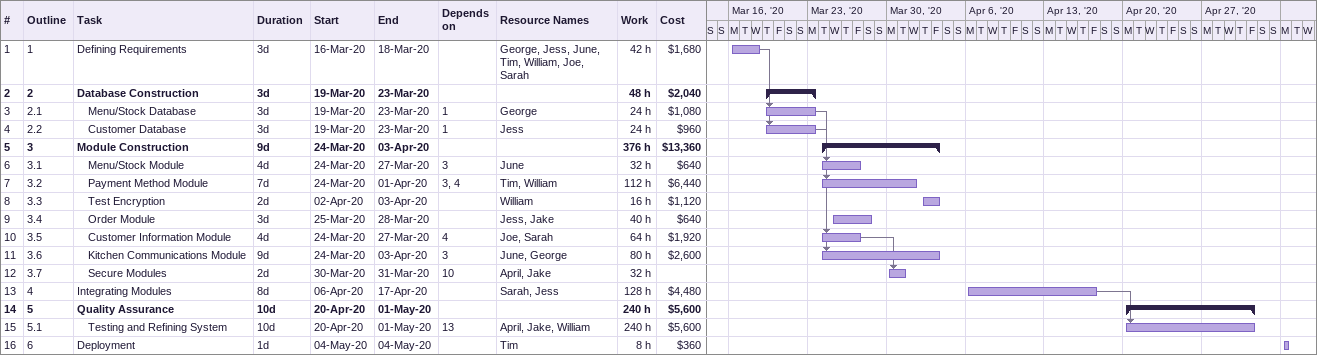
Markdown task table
| ID | WBS | Task | Duration | Start | Finish | Predecessors | Resources | Work (h) | Cost ($) |
|---|---|---|---|---|---|---|---|---|---|
| 1 | 1 | Defining Requirements | 3d | 2020-03-16 | 2020-03-18 |  | George, Jess, June, Tim, William, Joe, Sarah | 42 | 1680 |
| 2 | 2 | **Database Construction** | 3d | 2020-03-19 | 2020-03-23 |  |  | 48 | 2040 |
| 3 | 2.1 | Menu/Stock Database | 3d | 2020-03-19 | 2020-03-23 | 1 | George | 24 | 1080 |
| 4 | 2.2 | Customer Database | 3d | 2020-03-19 | 2020-03-23 | 1 | Jess | 24 | 960 |
| 5 | 3 | **Module Construction** | 9d | 2020-03-24 | 2020-04-03 |  |  | 376 | 13360 |
| 6 | 3.1 | Menu/Stock Module | 4d | 2020-03-24 | 2020-03-27 | 3 | June | 32 | 640 |
| 7 | 3.2 | Payment Method Module | 7d | 2020-03-24 | 2020-04-01 | 3, 4 | Tim, William | 112 | 6440 |
| 8 | 3.3 | Test Encryption | 2d | 2020-04-02 | 2020-04-03 |  | William | 16 | 1120 |
| 9 | 3.4 | Order Module | 3d | 2020-03-25 | 2020-03-28 |  | Jess, Jake | 40 | 640 |
| 10 | 3.5 | Customer Information Module | 4d | 2020-03-24 | 2020-03-27 | 4 | Joe, Sarah | 64 | 1920 |
| 11 | 3.6 | Kitchen Communications Module | 9d | 2020-03-24 | 2020-04-03 | 3 | June, George | 80 | 2600 |
| 12 | 3.7 | Secure Modules | 2d | 2020-03-30 | 2020-03-31 | 10 | April, Jake | 32 |  |
| 13 | 4 | Integrating Modules | 8d | 2020-04-06 | 2020-04-17 |  | Sarah, Jess | 128 | 4480 |
| 14 | 5 | **Quality Assurance** | 10d | 2020-04-20 | 2020-05-01 |  |  | 240 | 5600 |
| 15 | 5.1 | Testing and Refining System | 10d | 2020-04-20 | 2020-05-01 | 13 | April, Jake, William | 240 | 5600 |
| 16 | 6 | Deployment | 1d | 2020-05-04 | 2020-05-04 |  | Tim | 8 | 360 |
